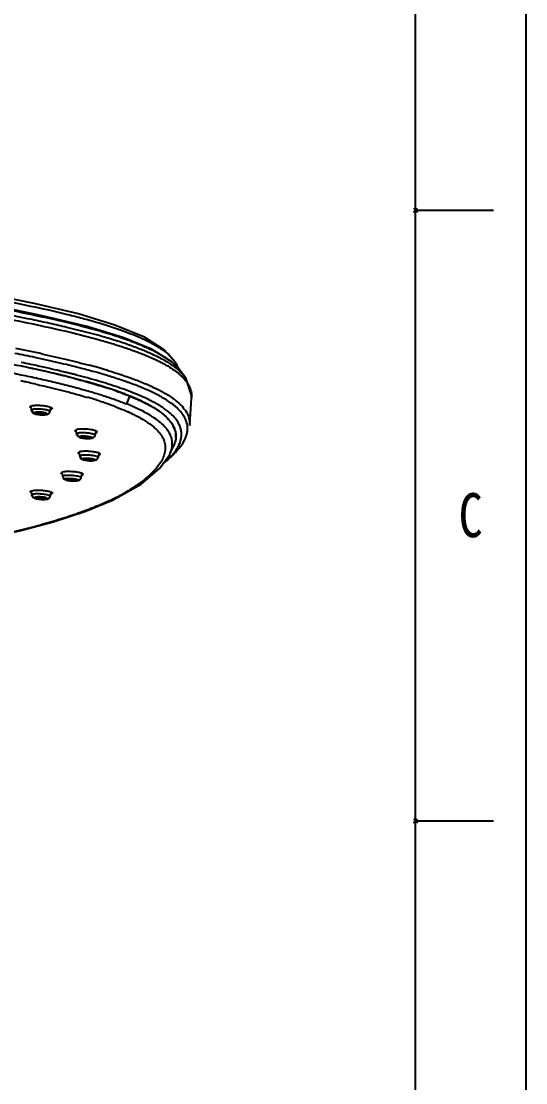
# Model space of a CAD drawing. Header units: inches. Extents: x 440 to 1212, y -520 to 27.
# Drawn here: x 1127.9 to 1212, y -341 to -164 of the extents above; entities that cross this region are included whole.
import ezdxf

# ---------------------------------------------------------------- set-up
doc = ezdxf.new("R2010")
doc.units = ezdxf.units.IN
doc.header["$LTSCALE"] = 1.21
doc.header["$MEASUREMENT"] = 0
doc.header["$PDMODE"] = 3
doc.header["$PDSIZE"] = 0.3125
doc.layers.get('0').update_dxf_attribs({"linetype": 'CONTINUOUS'})
doc.layers.add('FORM', color=7, linetype='CONTINUOUS')
doc.styles.get("Standard").update_dxf_attribs({"font": 'txt', "width": 0.8})

msp = doc.modelspace()

# ---------------------------------------------------------------- linework, layer by layer
at = {"color": 7, "linetype": 'Continuous'}
for p, q in [((1129.85, -221.28), (1129.48, -221.2)), ((1154.46, -222.28), (1152.99, -220.77)), ((1134.21, -222.26), (1133.88, -222.18)), ((1134.06, -222.87), (1134.16, -222.89)), ((1134.31, -222.28), (1134.21, -222.26)), ((1134.63, -222.36), (1134.31, -222.28)), ((1134.49, -222.97), (1134.55, -222.99)), ((1134.69, -222.37), (1134.63, -222.36)), ((1142.08, -223.01), (1142.04, -223)), ((1142.32, -222.2), (1142.46, -222.25)), ((1154.41, -222.42), (1154.39, -222.4)), ((1154.47, -222.31), (1154.46, -222.28)), ((1155.23, -223.34), (1154.47, -222.3)), ((1142.24, -223.06), (1142.08, -223.01)), ((1145.8, -224.23), (1145.69, -224.19)), ((1155.06, -223.62), (1155.08, -223.63)), ((1143.75, -225.64), (1143.85, -225.67)), ((1143.85, -225.67), (1143.88, -225.68)), ((1143.88, -225.68), (1143.92, -225.7)), ((1144.12, -225.04), (1144.05, -225.02)), ((1145.48, -227.79), (1146, -226.48)), ((1150.95, -226.46), (1149.83, -225.89)), ((1129.36, -228.28), (1129.46, -228.16)), ((1129.46, -228.16), (1129.53, -228.13)), ((1129.53, -228.13), (1129.77, -228.07)), ((1129.61, -228.87), (1129.55, -228.15)), ((1132.6, -228.25), (1132.89, -228.37)), ((1142.73, -227.93), (1142.78, -227.95)), ((1145.52, -227.8), (1145.48, -227.79)), ((1145.55, -227.82), (1145.52, -227.8)), ((1152.94, -227.69), (1152.24, -227.22)), ((1155.98, -231.27), (1156.29, -226.75)), ((1156.29, -226.75), (1156.28, -226.79)), ((1129.55, -228.45), (1129.48, -228.41)), ((1129.66, -228.79), (1129.61, -228.86)), ((1129.61, -228.86), (1129.69, -229.1)), ((1129.61, -228.86), (1129.61, -228.87)), ((1129.7, -228.77), (1129.66, -228.79)), ((1130.18, -229.22), (1130.1, -229.26)), ((1130.32, -229.48), (1130.65, -229.54)), ((1130.62, -229.34), (1130.63, -229.32)), ((1130.63, -229.32), (1130.64, -229.31)), ((1130.65, -229.54), (1131.06, -229.59)), ((1131.06, -229.59), (1131.48, -229.61)), ((1131.48, -229.61), (1131.86, -229.59)), ((1131.6, -229.43), (1131.58, -229.44)), ((1131.61, -229.41), (1131.6, -229.43)), ((1132.07, -229.53), (1132.14, -229.49)), ((1132.48, -229.4), (1132.36, -229.47)), ((1132.4, -229.46), (1132.48, -229.4)), ((1132.48, -229.4), (1132.61, -229.27)), ((1132.48, -229.4), (1132.48, -229.4)), ((1132.61, -229.27), (1132.68, -229.1)), ((1132.68, -229.1), (1132.88, -228.37)), ((1132.68, -229.1), (1132.68, -229.1)), ((1132.94, -228.64), (1132.82, -228.69)), ((1133.04, -228.55), (1132.94, -228.64)), ((1150.19, -228.55), (1150.22, -228.57)), ((1150.51, -228.74), (1150.55, -228.77)), ((1150.65, -228.84), (1150.67, -228.86)), ((1155.96, -231.37), (1155.98, -231.27)), ((1155.98, -231.27), (1155.97, -231.37)), ((1136.87, -232.24), (1136.98, -232.12)), ((1137.04, -232.09), (1136.98, -232.12)), ((1137.07, -232.4), (1136.99, -232.37)), ((1137.27, -232.03), (1137.04, -232.09)), ((1137.13, -232.82), (1137.06, -232.11)), ((1137.17, -232.75), (1137.13, -232.82)), ((1137.13, -232.82), (1137.21, -233.05)), ((1137.13, -232.82), (1137.13, -232.82)), ((1137.21, -232.72), (1137.17, -232.75)), ((1137.69, -233.18), (1137.62, -233.21)), ((1137.84, -233.43), (1138.17, -233.49)), ((1138.14, -233.27), (1138.13, -233.3)), ((1138.14, -233.27), (1138.16, -233.27)), ((1138.17, -233.49), (1138.57, -233.54)), ((1138.57, -233.54), (1139, -233.56)), ((1139, -233.56), (1139.38, -233.54)), ((1139.11, -233.38), (1139.1, -233.39)), ((1139.12, -233.36), (1139.11, -233.38)), ((1139.59, -233.48), (1139.66, -233.44)), ((1139.99, -233.35), (1139.88, -233.42)), ((1139.91, -233.41), (1139.99, -233.35)), ((1140, -233.35), (1139.99, -233.35)), ((1140, -233.35), (1140.13, -233.2)), ((1140.13, -233.2), (1140.2, -233.05)), ((1140.2, -233.05), (1140.4, -232.32)), ((1140.2, -233.05), (1140.2, -233.05)), ((1140.46, -232.59), (1140.34, -232.63)), ((1140.46, -232.59), (1140.56, -232.49)), ((1152.92, -233.4), (1152.91, -233.37)), ((1152.75, -236), (1153.25, -234.93)), ((1137.4, -235.94), (1137.5, -235.83)), ((1137.57, -235.8), (1137.5, -235.83)), ((1137.6, -236.1), (1137.52, -236.07)), ((1137.8, -235.74), (1137.57, -235.8)), ((1137.66, -236.52), (1137.59, -235.82)), ((1137.7, -236.45), (1137.66, -236.52)), ((1137.66, -236.52), (1137.72, -236.72)), ((1137.7, -236.45), (1137.73, -236.44)), ((1138.22, -236.88), (1138.15, -236.92)), ((1138.26, -237.1), (1138.53, -237.16)), ((1138.53, -237.16), (1138.87, -237.21)), ((1138.67, -236.98), (1138.66, -237)), ((1138.67, -236.98), (1138.69, -236.97)), ((1139.64, -237.08), (1139.63, -237.09)), ((1139.64, -237.08), (1139.65, -237.06)), ((1140.11, -237.18), (1140.19, -237.14)), ((1140.52, -236.57), (1140.14, -236.46)), ((1140.52, -237.05), (1140.41, -237.12)), ((1140.45, -237.1), (1140.52, -237.05)), ((1140.52, -237.05), (1140.66, -236.9)), ((1140.52, -237.05), (1140.52, -237.05)), ((1140.66, -236.9), (1140.73, -236.75)), ((1140.73, -236.75), (1140.93, -236.02)), ((1140.73, -236.75), (1140.73, -236.75)), ((1140.99, -236.28), (1140.87, -236.33)), ((1140.99, -236.28), (1141.09, -236.19)), ((1150.96, -238.58), (1152.65, -236.2)), ((1152.23, -237.2), (1153.26, -236.21)), ((1152.65, -236.2), (1152.66, -236.18)), ((1152.99, -236.4), (1153.01, -236.39)), ((1153.21, -236.14), (1153.24, -236.11)), ((1153.23, -236.23), (1153.26, -236.21)), ((1153.26, -236.21), (1153.29, -236.17)), ((1138.87, -237.21), (1139.27, -237.25)), ((1139.27, -237.25), (1139.65, -237.25)), ((1139.65, -237.25), (1139.98, -237.23)), ((1147.91, -241.15), (1150.96, -238.58)), ((1151.58, -237.71), (1152.22, -237.2)), ((1134.55, -239.32), (1134.65, -239.21)), ((1134.72, -239.19), (1134.65, -239.21)), ((1134.75, -239.49), (1134.67, -239.45)), ((1134.95, -239.13), (1134.72, -239.19)), ((1134.81, -239.91), (1134.74, -239.2)), ((1134.85, -239.84), (1134.81, -239.91)), ((1134.81, -239.91), (1134.87, -240.11)), ((1134.85, -239.84), (1134.87, -239.82)), ((1135.41, -240.48), (1135.68, -240.54)), ((1135.68, -240.54), (1136.02, -240.59)), ((1135.81, -240.38), (1135.82, -240.36)), ((1135.83, -240.35), (1135.82, -240.36)), ((1136.02, -240.59), (1136.42, -240.62)), ((1136.42, -240.62), (1136.8, -240.63)), ((1136.77, -240.47), (1136.79, -240.46)), ((1136.8, -240.44), (1136.79, -240.46)), ((1136.8, -240.63), (1137.13, -240.61)), ((1137.67, -239.96), (1137.29, -239.85)), ((1137.67, -240.44), (1137.56, -240.5)), ((1137.6, -240.48), (1137.67, -240.44)), ((1137.67, -240.43), (1137.81, -240.29)), ((1137.67, -240.43), (1137.67, -240.44)), ((1137.81, -240.29), (1137.88, -240.13)), ((1137.88, -240.13), (1138.07, -239.41)), ((1137.88, -240.13), (1137.88, -240.13)), ((1138.14, -239.66), (1138.02, -239.7)), ((1138.14, -239.66), (1138.24, -239.57)), ((1129.41, -242.41), (1129.52, -242.3)), ((1129.52, -242.3), (1129.58, -242.27)), ((1129.58, -242.27), (1129.83, -242.22)), ((1129.67, -242.99), (1129.6, -242.29)), ((1132.65, -242.39), (1132.95, -242.5)), ((1143.13, -243.86), (1147.91, -241.15)), ((1129.61, -242.57), (1129.53, -242.53)), ((1129.71, -242.93), (1129.67, -242.99)), ((1129.67, -242.99), (1129.73, -243.19)), ((1129.71, -242.93), (1129.74, -242.91)), ((1130.27, -243.56), (1130.54, -243.63)), ((1130.54, -243.63), (1130.88, -243.68)), ((1130.67, -243.47), (1130.68, -243.45)), ((1130.7, -243.44), (1130.68, -243.45)), ((1130.88, -243.68), (1131.28, -243.71)), ((1131.28, -243.71), (1131.66, -243.71)), ((1131.64, -243.56), (1131.65, -243.55)), ((1131.66, -243.53), (1131.65, -243.55)), ((1131.66, -243.71), (1131.99, -243.69)), ((1132.53, -243.04), (1132.15, -242.94)), ((1132.53, -243.52), (1132.42, -243.58)), ((1132.46, -243.57), (1132.53, -243.52)), ((1132.53, -243.52), (1132.67, -243.37)), ((1132.53, -243.52), (1132.53, -243.52)), ((1132.67, -243.37), (1132.74, -243.22)), ((1132.74, -243.22), (1132.94, -242.5)), ((1132.74, -243.22), (1132.74, -243.22)), ((1133, -242.75), (1132.88, -242.79)), ((1133.1, -242.66), (1133, -242.75)), ((1138.5, -245.75), (1143.12, -243.86)), ((1142.54, -243.95), (1141.33, -244.49)), ((1143.13, -243.86), (1143.12, -243.86))]:
    msp.add_line(p, q, dxfattribs=at)
for points in [[(1153.59, -220.86), (1151.79, -218.8), (1148.43, -216.64), (1143.52, -214.65), (1137.42, -212.79), (1130.07, -211.04), (1121.29, -209.28), (1111.53, -207.51), (1101.29, -205.75), (1090.15, -203.89), (1078.36, -201.97), (1065.58, -199.96)], [(1131.19, -213.02), (1122.15, -211.18), (1112.11, -209.36), (1101.46, -207.54), (1090.2, -205.66), (1078.21, -203.72), (1065.37, -201.7)], [(1152.99, -220.77), (1149.63, -218.68), (1145, -216.76), (1138.88, -214.87), (1131.19, -213.02)], [(1156.28, -226.79), (1156.3, -226.32), (1155.4, -223.59), (1155.23, -223.34)], [(1129.69, -229.1), (1129.86, -229.28), (1130.06, -229.39), (1130.32, -229.48)], [(1131.86, -229.59), (1132.16, -229.55), (1132.4, -229.46)], [(1137.21, -233.05), (1137.37, -233.23), (1137.58, -233.35), (1137.84, -233.43)], [(1139.38, -233.54), (1139.67, -233.5), (1139.91, -233.41)], [(1137.72, -236.72), (1137.86, -236.9), (1138.05, -237.02), (1138.26, -237.1)], [(1139.98, -237.23), (1140.24, -237.18), (1140.45, -237.1)], [(1134.87, -240.11), (1135.01, -240.29), (1135.2, -240.4), (1135.41, -240.48)], [(1137.13, -240.61), (1137.38, -240.56), (1137.6, -240.48)], [(1129.73, -243.19), (1129.87, -243.37), (1130.06, -243.49), (1130.27, -243.56)], [(1131.99, -243.69), (1132.25, -243.65), (1132.46, -243.57)], [(1040.95, -247.42), (1052.19, -248.87), (1062.89, -250.15), (1073.09, -251.19), (1082.77, -251.92), (1091.93, -252.29), (1100.38, -252.28), (1108.1, -251.9), (1115.1, -251.2), (1121.57, -250.21), (1127.6, -248.96), (1133.22, -247.47), (1138.5, -245.75)]]:
    msp.add_lwpolyline(points, dxfattribs=at)
for centre, radius, start, end in [((1070.74, -491.5), 284.73, 77.9034, 78.1711), ((1069.24, -505.19), 291.58, 77.9386, 78.6057), ((1068.74, -507.67), 294.95, 77.7191, 78.6087), ((1070.9, -496.01), 280.99, 77.9672, 78.2959), ((1083.97, -436.84), 221.66, 76.9215, 77.9706), ((1090.72, -407.58), 191.63, 76.7687, 76.9081), ((1146.92, -228.56), 9.84, 49.0189, 51.1729), ((1071.73, -490.23), 274.55, 78.072, 78.2201), ((1080.05, -451.06), 234.5, 77.19, 78.0816), ((1081.61, -446.29), 230.13, 77.3028, 77.8979), ((1090.78, -403.41), 185.66, 76.6247, 77.1591), ((1089.58, -410.94), 193.89, 76.7947, 77.3068), ((1094.95, -385.74), 167.5, 76.4969, 76.6148), ((1096.48, -379.39), 160.98, 76.3421, 76.4623), ((1098.44, -371.32), 152.67, 76.0112, 76.3208), ((1096.63, -381.2), 163.32, 76.2309, 76.5211), ((1098.4, -373.97), 155.88, 76.1102, 76.2302), ((1100.41, -365.86), 147.52, 75.8379, 76.1122), ((1102.67, -356.89), 138.28, 75.5858, 75.839), ((1113.32, -318.82), 100.03, 73.3152, 75.0906), ((1111.8, -324.37), 106.63, 73.4896, 75.0707), ((1116.09, -309.61), 91.26, 73.2949, 73.436), ((1148.15, -228.98), 9.07, 46.5116, 49.492), ((1147.67, -230.51), 10.12, 48.1955, 50.859), ((1074.68, -473.45), 255.1, 77.7806, 77.9762), ((1078.02, -457.99), 239.29, 77.66, 77.7792), ((1081.26, -443.21), 224.15, 77.3515, 77.661), ((1101.5, -359.03), 140, 75.5886, 76.0099), ((1104.08, -348.96), 129.6, 75.4216, 75.5838), ((1125.01, -281.96), 61.36, 70.3012, 70.8452), ((1119.99, -293.62), 72.01, 71.8104, 72.0858), ((1120.89, -290.88), 69.13, 71.4383, 71.8099), ((1121.8, -288.17), 66.27, 71.1721, 71.4364), ((1122.81, -285.2), 63.13, 70.6365, 71.1725), ((1130.42, -264.96), 41.51, 67.222, 67.8655), ((1140.65, -245.62), 21.75, 59.9136, 61.7364), ((1116.3, -302.6), 79.22, 72.299, 73.4069), ((1118.52, -295.69), 71.95, 70.4625, 72.3094), ((1122.94, -283), 58.52, 70.234, 70.3866), ((1124.52, -278.64), 53.88, 69.1971, 70.1903), ((1131.36, -262.71), 39.08, 66.9737, 67.2162), ((1131.83, -261.6), 37.86, 66.6451, 66.9741), ((1133.22, -258.41), 34.39, 64.7753, 66.6591), ((1134.93, -254.8), 30.4, 64.5743, 65.0248), ((1138.16, -249.56), 25.02, 62.1568, 63.7793), ((1139.86, -245.25), 19.64, 58.7527, 60.7732), ((1140.47, -244.17), 18.41, 58.8438, 60.0172), ((1139.19, -247.6), 22.81, 61.6094, 62.1485), ((1140.13, -245.87), 20.84, 60.0907, 61.6319), ((1140.9, -244.53), 19.29, 59.5501, 60.0855), ((1141.32, -243.82), 18.47, 58.9914, 59.5522), ((1142.21, -242.36), 16.76, 57.2535, 59.0197), ((1143.4, -240.51), 14.56, 55.3331, 57.2777), ((1142.22, -242.92), 18.62, 58.3045, 59.9294), ((1143.24, -241.28), 16.7, 57.3537, 58.3042), ((1146.22, -236.91), 11.41, 52.0404, 53.9361), ((1147.05, -235.86), 10.06, 49.4099, 52.0767), ((1133.79, -255.9), 29.31, 63.5277, 65.9628), ((1141.76, -242.44), 14.86, 56.7584, 56.9716), ((1142.2, -241.78), 14.07, 55.6729, 56.769), ((1141.15, -243.04), 17.09, 58.2134, 58.8312), ((1140.94, -243.43), 17.52, 58.476, 58.7071), ((1141.15, -243.09), 17.12, 58.1542, 58.4763), ((1141.65, -242.23), 16.13, 57.2563, 58.2126), ((1141.56, -242.44), 16.35, 57.3519, 58.0252), ((1142.16, -241.43), 15.19, 56.6614, 57.2486), ((1141.9, -241.91), 15.73, 57.1365, 57.3477), ((1142.08, -241.63), 15.39, 56.7745, 57.1371), ((1142.36, -241.2), 14.88, 56.1428, 56.7749), ((1142.99, -240.26), 13.75, 54.6261, 56.0186), ((1144.42, -239.06), 12.78, 53.6433, 55.3459), ((1147.94, -234.38), 6.04, 38.8581, 43.1077), ((1148.87, -233.68), 4.88, 21.1802, 25.6803), ((1152.08, -231.86), 3.55, 354.9449, 7.7472), ((1152.4, -231.11), 3.58, 357.4819, 0.8058), ((1149.17, -234.58), 3.94, 17.9974, 23.4268), ((1150.52, -233.22), 3.16, 357.8786, 7.8953), ((1149.38, -234.42), 3.7, 350.2559, 351.6061), ((1148.38, -232.67), 5.38, 336.6004, 339.2941), ((1148.11, -231.7), 6.75, 327.4412, 330.4634), ((1137.89, -236.74), 0.344, 115.4378, 118.5563), ((1147.93, -233.94), 5.23, 334.673, 336.1029), ((1145.15, -229.52), 10.43, 318.839, 320.609), ((1135.04, -240.13), 0.346, 115.1254, 118.2711), ((1129.9, -243.21), 0.347, 114.8396, 118.0106), ((1124.94, -206.44), 41.43, 295.1299, 295.9181), ((1126.15, -208.9), 38.69, 295.9091, 297.0415), ((1128.59, -213.59), 33.41, 296.9697, 300.1138), ((1127.39, -212.58), 34.82, 293.2839, 293.5989)]:
    msp.add_arc(centre, radius, start, end, dxfattribs=at)
for points, knots in [([(1129.11, -212.81), (1126.1, -212.18), (1119.96, -210.99), (1112.21, -209.63), (1105.88, -208.54), (1099.5, -207.46), (1091.48, -206.12), (1081.8, -204.54), (1068.77, -202.47), (1058.96, -200.97), (1052.4, -199.98)], [0, 0, 0, 0, 0.118515, 0.241447, 0.303555, 0.36587, 0.491105, 0.61716, 0.744053, 1, 1, 1, 1]), ([(1052.89, -198.6), (1060.31, -199.72), (1071.01, -201.37), (1084.74, -203.57), (1093.86, -205.07), (1101.01, -206.27), (1106.4, -207.19), (1111.41, -208.05), (1117.3, -209.09), (1123.95, -210.33), (1130, -211.56), (1134.66, -212.61), (1138.05, -213.48), (1141, -214.29), (1143.7, -215.14), (1146.13, -216.05), (1147.69, -216.69), (1149.08, -217.34), (1150.3, -218), (1151.37, -218.67), (1152.28, -219.36), (1153.02, -220.08), (1153.42, -220.6), (1153.59, -220.86)], [0, 0, 0, 0, 0.216465, 0.312596, 0.401237, 0.483154, 0.521844, 0.559144, 0.629625, 0.69463, 0.754152, 0.807861, 0.832399, 0.855328, 0.896146, 0.913998, 0.930169, 0.944816, 0.958124, 0.970219, 0.981149, 0.991028, 1, 1, 1, 1]), ([(1149.47, -219.39), (1148.87, -219.12), (1147.59, -218.6), (1145.55, -217.84), (1143.29, -217.1), (1139.93, -216.12), (1136.36, -215.21), (1132.63, -214.36), (1128.65, -213.5), (1123.49, -212.47), (1117.15, -211.3), (1111.77, -210.35), (1107.43, -209.6), (1105.25, -209.23), (1104.16, -209.05)], [0, 0, 0, 0, 0.042315, 0.089062, 0.140304, 0.195489, 0.31435, 0.377311, 0.44225, 0.576906, 0.716, 0.857535, 0.928701, 1, 1, 1, 1]), ([(1106.17, -210.08), (1107.21, -210.25), (1109.27, -210.61), (1113.38, -211.32), (1118.47, -212.22), (1124.47, -213.35), (1130.25, -214.52), (1135.74, -215.73), (1140.06, -216.83), (1143.26, -217.77), (1145.44, -218.47), (1147.42, -219.19), (1148.66, -219.69), (1149.25, -219.94)], [0, 0, 0, 0, 0.071029, 0.141963, 0.282917, 0.421321, 0.555298, 0.682788, 0.801757, 0.857274, 0.90911, 0.956665, 1, 1, 1, 1]), ([(1153.09, -220.89), (1152.62, -220.52), (1151.52, -219.77), (1149.59, -218.75), (1147.24, -217.74), (1144.49, -216.74), (1141.37, -215.76), (1137.94, -214.82), (1134.25, -213.93), (1131.71, -213.36), (1130.41, -213.09)], [0, 0, 0, 0, 0.07463, 0.165029, 0.270764, 0.391898, 0.528344, 0.677136, 0.834804, 1, 1, 1, 1]), ([(1100.62, -217.96), (1102.71, -218.32), (1106.86, -219.03), (1113.07, -220.1), (1119.2, -221.2), (1124.24, -222.17), (1128.19, -222.98), (1131.06, -223.6), (1133.84, -224.25), (1136.5, -224.91), (1138.62, -225.49), (1140.23, -225.97), (1141.73, -226.43), (1143.48, -227.02), (1144.83, -227.53), (1145.48, -227.79)], [0, 0, 0, 0, 0.137922, 0.275192, 0.411029, 0.544361, 0.609709, 0.673878, 0.736233, 0.796048, 0.852616, 0.879516, 0.905481, 0.954758, 1, 1, 1, 1]), ([(1153.31, -221.51), (1152.77, -221.12), (1151.52, -220.35), (1150.2, -219.71), (1149.47, -219.39)], [0, 0, 0, 0, 0.455813, 1, 1, 1, 1]), ([(1134.49, -222.97), (1133.55, -222.75), (1131.63, -222.3), (1127.69, -221.44), (1124.67, -220.83), (1122.64, -220.44)], [0, 0, 0, 0, 0.239289, 0.486544, 1, 1, 1, 1]), ([(1131.48, -219.47), (1132.81, -219.76), (1135.42, -220.36), (1138.01, -221), (1139.27, -221.34)], [0, 0, 0, 0, 0.511609, 1, 1, 1, 1]), ([(1139.06, -222.15), (1138.69, -222.06), (1137.21, -221.67), (1135.71, -221.3), (1134.58, -221.03)], [0, 0, 0, 0, 0.243413, 1, 1, 1, 1]), ([(1149.25, -219.94), (1149.75, -220.16), (1150.69, -220.58), (1151.99, -221.26), (1153.1, -221.94), (1153.76, -222.42), (1154.05, -222.66)], [0, 0, 0, 0, 0.293021, 0.557874, 0.793759, 1, 1, 1, 1]), ([(1154.46, -222.28), (1154.38, -222.19), (1154.06, -221.77), (1153.68, -221.4), (1153.37, -221.13)], [0, 0, 0, 0, 0.229542, 1, 1, 1, 1]), ([(1153.59, -220.86), (1153.62, -220.92), (1153.76, -221.16), (1153.88, -221.4), (1153.95, -221.59)], [0, 0, 0, 0, 0.256787, 1, 1, 1, 1]), ([(1146, -226.48), (1145.2, -226.16), (1143.48, -225.53), (1141.25, -224.8), (1139.32, -224.23), (1137.21, -223.65), (1135.59, -223.24), (1134.49, -222.97)], [0, 0, 0, 0, 0.216116, 0.455657, 0.583807, 0.717615, 1, 1, 1, 1]), ([(1144.05, -225.02), (1142.96, -224.65), (1140.66, -223.92), (1138.32, -223.29), (1137.09, -222.97)], [0, 0, 0, 0, 0.474565, 1, 1, 1, 1]), ([(1142.46, -222.25), (1143.3, -222.5), (1144.89, -223), (1147.14, -223.81), (1149.14, -224.63), (1150.37, -225.21), (1150.94, -225.5)], [0, 0, 0, 0, 0.28853, 0.551395, 0.788602, 1, 1, 1, 1]), ([(1154.04, -222.08), (1153.98, -222.03), (1153.75, -221.84), (1153.5, -221.65), (1153.31, -221.51)], [0, 0, 0, 0, 0.239047, 1, 1, 1, 1]), ([(1155.22, -223.32), (1155.16, -223.25), (1154.91, -222.93), (1154.63, -222.63), (1154.41, -222.42)], [0, 0, 0, 0, 0.234673, 1, 1, 1, 1]), ([(1154.41, -222.97), (1154.47, -223.02), (1154.7, -223.23), (1154.91, -223.45), (1155.06, -223.62)], [0, 0, 0, 0, 0.262183, 1, 1, 1, 1]), ([(1130.34, -224.5), (1130.76, -224.59), (1132.39, -224.96), (1134.01, -225.35), (1135.21, -225.66)], [0, 0, 0, 0, 0.256927, 1, 1, 1, 1]), ([(1136.7, -223.53), (1137.65, -223.77), (1139.47, -224.27), (1141.28, -224.82), (1142.14, -225.1)], [0, 0, 0, 0, 0.518239, 1, 1, 1, 1]), ([(1145.14, -224), (1144.91, -223.92), (1143.95, -223.59), (1142.98, -223.28), (1142.24, -223.06)], [0, 0, 0, 0, 0.24009, 1, 1, 1, 1]), ([(1149.83, -225.89), (1149.21, -225.6), (1147.88, -225.01), (1146.52, -224.49), (1145.8, -224.23)], [0, 0, 0, 0, 0.472466, 1, 1, 1, 1]), ([(1155.08, -223.63), (1155.3, -223.88), (1155.68, -224.38), (1156.08, -225.18), (1156.29, -225.97), (1156.3, -226.5), (1156.29, -226.75)], [0, 0, 0, 0, 0.290498, 0.545938, 0.778486, 1, 1, 1, 1]), ([(1135.21, -225.66), (1135.54, -225.75), (1136.78, -226.07), (1138.01, -226.41), (1138.92, -226.69)], [0, 0, 0, 0, 0.259317, 1, 1, 1, 1]), ([(1143.92, -225.7), (1144.1, -225.76), (1144.82, -226.02), (1145.54, -226.3), (1146.06, -226.51)], [0, 0, 0, 0, 0.259895, 1, 1, 1, 1]), ([(1146.39, -225.88), (1146.21, -225.81), (1145.46, -225.52), (1144.7, -225.24), (1144.12, -225.04)], [0, 0, 0, 0, 0.240409, 1, 1, 1, 1]), ([(1146, -226.48), (1146.15, -226.55), (1146.75, -226.79), (1147.34, -227.05), (1147.77, -227.25)], [0, 0, 0, 0, 0.260591, 1, 1, 1, 1]), ([(1149.22, -227.11), (1148.77, -226.89), (1147.84, -226.46), (1146.89, -226.07), (1146.39, -225.88)], [0, 0, 0, 0, 0.478861, 1, 1, 1, 1]), ([(1150.94, -225.5), (1151.44, -225.77), (1152.37, -226.29), (1153.24, -226.88), (1153.62, -227.19)], [0, 0, 0, 0, 0.539586, 1, 1, 1, 1]), ([(1129.48, -228.41), (1129.46, -228.4), (1129.43, -228.38), (1129.39, -228.34), (1129.36, -228.3), (1129.36, -228.28)], [0, 0, 0, 0, 0.328288, 0.599525, 1, 1, 1, 1]), ([(1129.77, -228.07), (1129.87, -228.05), (1130.07, -228.03), (1130.54, -228), (1131.18, -228.02), (1131.82, -228.09), (1132.29, -228.17), (1132.5, -228.22), (1132.6, -228.25)], [0, 0, 0, 0, 0.101202, 0.220793, 0.493631, 0.769839, 0.893491, 1, 1, 1, 1]), ([(1143.66, -228.27), (1143.84, -228.34), (1144.54, -228.61), (1145.23, -228.9), (1145.73, -229.12)], [0, 0, 0, 0, 0.262808, 1, 1, 1, 1]), ([(1147.81, -228.82), (1147.64, -228.74), (1146.89, -228.38), (1146.13, -228.05), (1145.55, -227.82)], [0, 0, 0, 0, 0.234797, 1, 1, 1, 1]), ([(1147.87, -227.3), (1148.01, -227.37), (1148.54, -227.62), (1149.07, -227.9), (1149.45, -228.11)], [0, 0, 0, 0, 0.262579, 1, 1, 1, 1]), ([(1147.98, -227.35), (1148.14, -227.42), (1148.7, -227.7), (1149.26, -227.99), (1149.67, -228.23)], [0, 0, 0, 0, 0.264261, 1, 1, 1, 1]), ([(1155.6, -231.39), (1155.56, -231.12), (1155.42, -230.58), (1155.02, -229.78), (1154.41, -228.97), (1153.89, -228.47), (1153.6, -228.22)], [0, 0, 0, 0, 0.207826, 0.437175, 0.698068, 1, 1, 1, 1]), ([(1153.62, -227.19), (1154.01, -227.49), (1154.67, -228.09), (1155.43, -229.09), (1155.81, -229.94), (1155.95, -230.59), (1155.98, -230.9), (1155.98, -231.06)], [0, 0, 0, 0, 0.313023, 0.573977, 0.797685, 0.900566, 1, 1, 1, 1]), ([(1129.66, -228.79), (1129.66, -228.87), (1129.71, -229.02), (1129.82, -229.14), (1129.89, -229.18)], [0, 0, 0, 0, 0.498766, 1, 1, 1, 1]), ([(1130.44, -228.65), (1130.36, -228.65), (1130.21, -228.66), (1130, -228.68), (1129.83, -228.72), (1129.74, -228.75), (1129.7, -228.77)], [0, 0, 0, 0, 0.323251, 0.60305, 0.83054, 1, 1, 1, 1]), ([(1129.89, -229.18), (1129.91, -229.19), (1129.97, -229.23), (1130.05, -229.25), (1130.1, -229.26)], [0, 0, 0, 0, 0.253155, 1, 1, 1, 1]), ([(1130.1, -229.26), (1130.09, -229.27), (1130.08, -229.28), (1130.08, -229.31), (1130.08, -229.33), (1130.1, -229.35), (1130.14, -229.38), (1130.21, -229.42), (1130.32, -229.46), (1130.45, -229.49), (1130.6, -229.52), (1130.78, -229.55), (1130.96, -229.57), (1131.21, -229.59), (1131.51, -229.6), (1131.78, -229.59), (1131.96, -229.56), (1132.04, -229.54), (1132.07, -229.53)], [0, 0, 0, 0, 0.020859, 0.029933, 0.039865, 0.052064, 0.067378, 0.10806, 0.161832, 0.227336, 0.302738, 0.385916, 0.474148, 0.564584, 0.740711, 0.891763, 0.951725, 1, 1, 1, 1]), ([(1131.66, -229.23), (1131.53, -229.21), (1131.25, -229.17), (1130.9, -229.15), (1130.63, -229.15), (1130.45, -229.17), (1130.3, -229.19), (1130.21, -229.21), (1130.18, -229.22)], [0, 0, 0, 0, 0.276611, 0.565772, 0.70032, 0.820314, 0.920774, 1, 1, 1, 1]), ([(1132.1, -228.8), (1131.97, -228.77), (1131.7, -228.73), (1131.29, -228.68), (1130.87, -228.65), (1130.58, -228.65), (1130.44, -228.65)], [0, 0, 0, 0, 0.231793, 0.489036, 0.751893, 1, 1, 1, 1]), ([(1131.58, -229.44), (1131.57, -229.45), (1131.54, -229.46), (1131.47, -229.47), (1131.35, -229.48), (1131.2, -229.48), (1131.03, -229.47), (1130.89, -229.45), (1130.79, -229.43), (1130.73, -229.42), (1130.68, -229.4), (1130.65, -229.38), (1130.62, -229.36), (1130.61, -229.35), (1130.61, -229.34)], [0, 0, 0, 0, 0.038109, 0.088491, 0.221064, 0.383539, 0.557382, 0.722021, 0.794887, 0.858526, 0.911267, 0.952112, 0.980793, 1, 1, 1, 1]), ([(1130.64, -229.31), (1130.65, -229.31), (1130.68, -229.3), (1130.75, -229.28), (1130.87, -229.27), (1131.03, -229.27), (1131.19, -229.28), (1131.33, -229.3), (1131.43, -229.32), (1131.49, -229.34), (1131.54, -229.35), (1131.58, -229.37), (1131.6, -229.39), (1131.61, -229.4), (1131.61, -229.41)], [0, 0, 0, 0, 0.038106, 0.088487, 0.221058, 0.383532, 0.557377, 0.722018, 0.794885, 0.858525, 0.911267, 0.952113, 0.980793, 1, 1, 1, 1]), ([(1132.15, -229.41), (1132.14, -229.4), (1132.12, -229.38), (1132.07, -229.35), (1131.97, -229.31), (1131.83, -229.27), (1131.72, -229.24), (1131.66, -229.23)], [0, 0, 0, 0, 0.066477, 0.150572, 0.371667, 0.658292, 1, 1, 1, 1]), ([(1132.48, -228.92), (1132.42, -228.89), (1132.3, -228.85), (1132.17, -228.82), (1132.1, -228.8)], [0, 0, 0, 0, 0.45161, 1, 1, 1, 1]), ([(1132.14, -229.49), (1132.15, -229.48), (1132.17, -229.46), (1132.17, -229.43), (1132.16, -229.41), (1132.15, -229.41)], [0, 0, 0, 0, 0.500885, 0.727931, 1, 1, 1, 1]), ([(1132.36, -229.47), (1132.35, -229.47), (1132.27, -229.5), (1132.2, -229.5), (1132.14, -229.49)], [0, 0, 0, 0, 0.258833, 1, 1, 1, 1]), ([(1132.68, -229.1), (1132.69, -229.09), (1132.69, -229.08), (1132.68, -229.06), (1132.67, -229.03), (1132.63, -229), (1132.57, -228.96), (1132.51, -228.93), (1132.48, -228.92)], [0, 0, 0, 0, 0.074491, 0.153472, 0.244876, 0.353883, 0.633355, 1, 1, 1, 1]), ([(1132.89, -228.37), (1132.91, -228.38), (1132.93, -228.39), (1132.97, -228.42), (1133, -228.44), (1133.03, -228.48), (1133.05, -228.51), (1133.04, -228.54), (1133.04, -228.55)], [0, 0, 0, 0, 0.183573, 0.347308, 0.557108, 0.728248, 0.870121, 1, 1, 1, 1]), ([(1146.86, -229.66), (1147.17, -229.81), (1147.77, -230.13), (1148.83, -230.76), (1149.75, -231.41), (1150.49, -232.09), (1150.93, -232.58), (1151.27, -233.05), (1151.54, -233.52), (1151.74, -233.99), (1151.86, -234.45), (1151.92, -234.91), (1151.92, -235.36), (1151.86, -235.8), (1151.71, -236.4), (1151.52, -236.83), (1151.37, -237.1)], [0, 0, 0, 0, 0.106763, 0.204394, 0.373552, 0.44609, 0.511314, 0.570299, 0.624422, 0.67492, 0.722738, 0.768787, 0.813958, 0.859064, 0.90479, 1, 1, 1, 1]), ([(1149.86, -229.98), (1149.55, -229.77), (1148.88, -229.37), (1148.18, -229), (1147.81, -228.82)], [0, 0, 0, 0, 0.474092, 1, 1, 1, 1]), ([(1150.55, -228.77), (1150.93, -229.02), (1151.61, -229.52), (1152.45, -230.32), (1153.07, -231.12), (1153.47, -231.92), (1153.67, -232.7), (1153.69, -233.47), (1153.55, -234.22), (1153.36, -234.7), (1153.25, -234.93)], [0, 0, 0, 0, 0.182804, 0.338005, 0.470934, 0.587592, 0.693747, 0.794843, 0.895722, 1, 1, 1, 1]), ([(1150.95, -229.05), (1151.22, -229.24), (1151.7, -229.62), (1152.15, -230.04), (1152.35, -230.25)], [0, 0, 0, 0, 0.531327, 1, 1, 1, 1]), ([(1152.83, -229.44), (1152.77, -229.39), (1152.5, -229.15), (1152.22, -228.92), (1152, -228.76)], [0, 0, 0, 0, 0.23694, 1, 1, 1, 1]), ([(1153.99, -235.03), (1154.11, -234.82), (1154.32, -234.39), (1154.53, -233.72), (1154.64, -233.03), (1154.6, -232.32), (1154.41, -231.6), (1154.06, -230.87), (1153.53, -230.13), (1153.09, -229.67), (1152.83, -229.44)], [0, 0, 0, 0, 0.116764, 0.228822, 0.338569, 0.449535, 0.56639, 0.693659, 0.836255, 1, 1, 1, 1]), ([(1152.78, -233.02), (1152.67, -232.78), (1152.4, -232.28), (1151.84, -231.56), (1151.07, -230.84), (1150.47, -230.38), (1150.13, -230.16)], [0, 0, 0, 0, 0.19944, 0.426456, 0.691385, 1, 1, 1, 1]), ([(1152.64, -230.59), (1152.77, -230.74), (1153, -231.06), (1153.19, -231.4), (1153.27, -231.57)], [0, 0, 0, 0, 0.520621, 1, 1, 1, 1]), ([(1136.99, -232.37), (1136.98, -232.36), (1136.95, -232.34), (1136.9, -232.3), (1136.88, -232.26), (1136.87, -232.24)], [0, 0, 0, 0, 0.330406, 0.602295, 1, 1, 1, 1]), ([(1137.17, -232.75), (1137.18, -232.83), (1137.23, -232.98), (1137.34, -233.09), (1137.4, -233.14)], [0, 0, 0, 0, 0.498933, 1, 1, 1, 1]), ([(1137.96, -232.61), (1137.88, -232.61), (1137.73, -232.62), (1137.52, -232.64), (1137.35, -232.67), (1137.25, -232.71), (1137.21, -232.72)], [0, 0, 0, 0, 0.323389, 0.603274, 0.83075, 1, 1, 1, 1]), ([(1140.06, -232.2), (1139.96, -232.17), (1139.75, -232.12), (1139.27, -232.04), (1138.65, -231.98), (1138.02, -231.97), (1137.57, -231.99), (1137.36, -232.02), (1137.27, -232.03)], [0, 0, 0, 0, 0.109546, 0.235121, 0.512085, 0.782652, 0.900545, 1, 1, 1, 1]), ([(1137.4, -233.14), (1137.42, -233.15), (1137.49, -233.19), (1137.56, -233.21), (1137.62, -233.21)], [0, 0, 0, 0, 0.253119, 1, 1, 1, 1]), ([(1139.59, -233.48), (1139.51, -233.5), (1139.33, -233.53), (1139.02, -233.55), (1138.73, -233.54), (1138.48, -233.52), (1138.3, -233.5), (1138.12, -233.47), (1137.97, -233.44), (1137.83, -233.41), (1137.73, -233.37), (1137.66, -233.34), (1137.62, -233.31), (1137.6, -233.29), (1137.59, -233.27), (1137.59, -233.24), (1137.61, -233.22), (1137.62, -233.21)], [0, 0, 0, 0, 0.10868, 0.259272, 0.435977, 0.526518, 0.614851, 0.698153, 0.773639, 0.8391, 0.892759, 0.933333, 0.94862, 0.960788, 0.970593, 0.979435, 1, 1, 1, 1]), ([(1137.69, -233.18), (1137.78, -233.15), (1137.93, -233.13), (1138.16, -233.11), (1138.44, -233.11), (1138.79, -233.13), (1139.08, -233.17), (1139.22, -233.2)], [0, 0, 0, 0, 0.180721, 0.301295, 0.437199, 0.727084, 1, 1, 1, 1]), ([(1139.61, -232.76), (1139.49, -232.73), (1139.22, -232.68), (1138.8, -232.63), (1138.38, -232.61), (1138.1, -232.61), (1137.96, -232.61)], [0, 0, 0, 0, 0.231771, 0.489012, 0.751879, 1, 1, 1, 1]), ([(1138.13, -233.3), (1138.13, -233.3), (1138.14, -233.32), (1138.16, -233.33), (1138.2, -233.35), (1138.25, -233.37), (1138.31, -233.38), (1138.41, -233.4), (1138.55, -233.42), (1138.71, -233.43), (1138.87, -233.43), (1138.99, -233.42), (1139.06, -233.41), (1139.09, -233.4), (1139.1, -233.39)], [0, 0, 0, 0, 0.018823, 0.047296, 0.088059, 0.140786, 0.204442, 0.277358, 0.442157, 0.616201, 0.778881, 0.911591, 0.961977, 1, 1, 1, 1]), ([(1138.16, -233.27), (1138.17, -233.26), (1138.2, -233.25), (1138.27, -233.24), (1138.38, -233.23), (1138.54, -233.23), (1138.71, -233.24), (1138.85, -233.25), (1138.94, -233.27), (1139.01, -233.29), (1139.06, -233.31), (1139.09, -233.32), (1139.12, -233.34), (1139.13, -233.36), (1139.13, -233.36)], [0, 0, 0, 0, 0.038021, 0.088403, 0.221134, 0.383868, 0.557982, 0.722826, 0.795747, 0.859392, 0.912083, 0.952795, 0.981214, 1, 1, 1, 1]), ([(1139.22, -233.2), (1139.27, -233.21), (1139.37, -233.23), (1139.51, -233.27), (1139.59, -233.31), (1139.65, -233.34), (1139.66, -233.35), (1139.67, -233.36)], [0, 0, 0, 0, 0.345093, 0.631863, 0.85105, 0.934137, 1, 1, 1, 1]), ([(1139.99, -232.87), (1139.94, -232.85), (1139.81, -232.81), (1139.68, -232.77), (1139.61, -232.76)], [0, 0, 0, 0, 0.451515, 1, 1, 1, 1]), ([(1139.67, -233.36), (1139.68, -233.37), (1139.68, -233.38), (1139.69, -233.41), (1139.67, -233.43), (1139.66, -233.44)], [0, 0, 0, 0, 0.266668, 0.491167, 1, 1, 1, 1]), ([(1139.88, -233.42), (1139.86, -233.42), (1139.79, -233.45), (1139.71, -233.45), (1139.66, -233.44)], [0, 0, 0, 0, 0.258764, 1, 1, 1, 1]), ([(1140.2, -233.05), (1140.2, -233.04), (1140.2, -233.03), (1140.2, -233.01), (1140.18, -232.98), (1140.15, -232.95), (1140.08, -232.91), (1140.03, -232.88), (1139.99, -232.87)], [0, 0, 0, 0, 0.073545, 0.151747, 0.242684, 0.351561, 0.631689, 1, 1, 1, 1]), ([(1140.41, -232.32), (1140.36, -232.3), (1140.25, -232.25), (1140.13, -232.21), (1140.06, -232.2)], [0, 0, 0, 0, 0.443049, 1, 1, 1, 1]), ([(1140.56, -232.49), (1140.56, -232.48), (1140.56, -232.45), (1140.53, -232.4), (1140.48, -232.36), (1140.43, -232.34), (1140.41, -232.32)], [0, 0, 0, 0, 0.171332, 0.377087, 0.649365, 1, 1, 1, 1]), ([(1153.05, -234.96), (1153.08, -234.71), (1153.1, -234.18), (1153, -233.65), (1152.92, -233.4)], [0, 0, 0, 0, 0.490836, 1, 1, 1, 1]), ([(1153.42, -231.92), (1153.45, -231.99), (1153.55, -232.27), (1153.62, -232.57), (1153.65, -232.78)], [0, 0, 0, 0, 0.258077, 1, 1, 1, 1]), ([(1153.68, -233.34), (1153.67, -233.4), (1153.66, -233.65), (1153.61, -233.91), (1153.56, -234.09)], [0, 0, 0, 0, 0.24927, 1, 1, 1, 1]), ([(1154.56, -234.73), (1154.71, -234.53), (1154.97, -234.12), (1155.29, -233.49), (1155.52, -232.84), (1155.6, -232.4), (1155.62, -232.18)], [0, 0, 0, 0, 0.266396, 0.519675, 0.762714, 1, 1, 1, 1]), ([(1152.72, -236.06), (1152.76, -235.98), (1152.89, -235.65), (1152.99, -235.31), (1153.03, -235.05)], [0, 0, 0, 0, 0.25575, 1, 1, 1, 1]), ([(1153.24, -236.11), (1153.29, -236.05), (1153.49, -235.8), (1153.67, -235.54), (1153.8, -235.34)], [0, 0, 0, 0, 0.256336, 1, 1, 1, 1]), ([(1153.97, -235.47), (1154.02, -235.41), (1154.23, -235.17), (1154.42, -234.92), (1154.56, -234.73)], [0, 0, 0, 0, 0.256068, 1, 1, 1, 1]), ([(1137.52, -236.07), (1137.51, -236.06), (1137.48, -236.04), (1137.43, -236), (1137.41, -235.96), (1137.4, -235.94)], [0, 0, 0, 0, 0.332377, 0.60489, 1, 1, 1, 1]), ([(1137.7, -236.45), (1137.7, -236.53), (1137.75, -236.68), (1137.87, -236.8), (1137.93, -236.84)], [0, 0, 0, 0, 0.49902, 1, 1, 1, 1]), ([(1138.49, -236.32), (1138.41, -236.32), (1138.25, -236.33), (1138.04, -236.35), (1137.88, -236.38), (1137.78, -236.41), (1137.74, -236.43)], [0, 0, 0, 0, 0.323499, 0.603452, 0.830916, 1, 1, 1, 1]), ([(1140.6, -235.9), (1140.5, -235.88), (1140.29, -235.83), (1139.81, -235.75), (1139.18, -235.69), (1138.55, -235.68), (1138.09, -235.7), (1137.89, -235.73), (1137.8, -235.74)], [0, 0, 0, 0, 0.108935, 0.234224, 0.511345, 0.782465, 0.900541, 1, 1, 1, 1]), ([(1137.93, -236.84), (1137.95, -236.85), (1138.02, -236.89), (1138.09, -236.91), (1138.15, -236.92)], [0, 0, 0, 0, 0.253103, 1, 1, 1, 1]), ([(1140.11, -237.18), (1140.04, -237.2), (1139.86, -237.23), (1139.55, -237.25), (1139.26, -237.24), (1139.01, -237.22), (1138.82, -237.2), (1138.65, -237.17), (1138.5, -237.14), (1138.36, -237.11), (1138.27, -237.08), (1138.21, -237.05), (1138.18, -237.03), (1138.15, -237.01), (1138.13, -236.99), (1138.12, -236.97), (1138.12, -236.94), (1138.14, -236.93), (1138.15, -236.92)], [0, 0, 0, 0, 0.109037, 0.260084, 0.436961, 0.527563, 0.615922, 0.699216, 0.774667, 0.840061, 0.893595, 0.915502, 0.934055, 0.949272, 0.961368, 0.971054, 0.979708, 1, 1, 1, 1]), ([(1138.22, -236.88), (1138.26, -236.87), (1138.35, -236.85), (1138.51, -236.83), (1138.69, -236.82), (1138.97, -236.82), (1139.33, -236.84), (1139.61, -236.87), (1139.75, -236.9)], [0, 0, 0, 0, 0.080608, 0.181311, 0.302118, 0.437975, 0.727624, 1, 1, 1, 1]), ([(1140.14, -236.46), (1140.01, -236.43), (1139.75, -236.39), (1139.33, -236.34), (1138.91, -236.31), (1138.63, -236.31), (1138.49, -236.32)], [0, 0, 0, 0, 0.23176, 0.489001, 0.751873, 1, 1, 1, 1]), ([(1138.66, -237), (1138.66, -237), (1138.67, -237.02), (1138.69, -237.03), (1138.73, -237.05), (1138.78, -237.07), (1138.84, -237.08), (1138.94, -237.1), (1139.07, -237.12), (1139.24, -237.13), (1139.4, -237.13), (1139.51, -237.12), (1139.59, -237.11), (1139.61, -237.1), (1139.63, -237.09)], [0, 0, 0, 0, 0.018493, 0.046766, 0.087425, 0.140112, 0.203772, 0.27673, 0.441689, 0.615943, 0.778822, 0.911657, 0.962046, 1, 1, 1, 1]), ([(1139.65, -237.06), (1139.65, -237.06), (1139.65, -237.04), (1139.62, -237.02), (1139.58, -237.01), (1139.53, -236.99), (1139.47, -236.98), (1139.37, -236.96), (1139.24, -236.94), (1139.07, -236.93), (1138.91, -236.93), (1138.8, -236.94), (1138.72, -236.95), (1138.7, -236.96), (1138.69, -236.97)], [0, 0, 0, 0, 0.018493, 0.046767, 0.087426, 0.140114, 0.203775, 0.276734, 0.441694, 0.615948, 0.778826, 0.911659, 0.962046, 1, 1, 1, 1]), ([(1139.75, -236.9), (1139.8, -236.91), (1139.9, -236.93), (1140.04, -236.97), (1140.13, -237.01), (1140.18, -237.04), (1140.19, -237.06), (1140.2, -237.06)], [0, 0, 0, 0, 0.346947, 0.63418, 0.852411, 0.934799, 1, 1, 1, 1]), ([(1140.2, -237.06), (1140.21, -237.07), (1140.21, -237.08), (1140.22, -237.11), (1140.2, -237.13), (1140.19, -237.14)], [0, 0, 0, 0, 0.2654, 0.488011, 1, 1, 1, 1]), ([(1140.41, -237.12), (1140.39, -237.12), (1140.32, -237.14), (1140.24, -237.15), (1140.19, -237.14)], [0, 0, 0, 0, 0.258784, 1, 1, 1, 1]), ([(1140.73, -236.75), (1140.73, -236.74), (1140.73, -236.73), (1140.72, -236.71), (1140.71, -236.68), (1140.68, -236.65), (1140.61, -236.61), (1140.55, -236.59), (1140.52, -236.57)], [0, 0, 0, 0, 0.07278, 0.150359, 0.240927, 0.349708, 0.630367, 1, 1, 1, 1]), ([(1140.94, -236.02), (1140.89, -236), (1140.78, -235.95), (1140.66, -235.92), (1140.6, -235.9)], [0, 0, 0, 0, 0.444128, 1, 1, 1, 1]), ([(1141.09, -236.19), (1141.09, -236.18), (1141.09, -236.15), (1141.06, -236.1), (1141.01, -236.06), (1140.96, -236.04), (1140.94, -236.02)], [0, 0, 0, 0, 0.168936, 0.37374, 0.646892, 1, 1, 1, 1]), ([(1151.37, -237.1), (1151.22, -237.39), (1150.86, -237.95), (1150.43, -238.47), (1150.2, -238.73)], [0, 0, 0, 0, 0.483555, 1, 1, 1, 1]), ([(1152.26, -237.17), (1152.33, -237.1), (1152.58, -236.86), (1152.82, -236.6), (1152.99, -236.4)], [0, 0, 0, 0, 0.255961, 1, 1, 1, 1]), ([(1153.29, -236.17), (1153.35, -236.12), (1153.58, -235.89), (1153.81, -235.65), (1153.97, -235.47)], [0, 0, 0, 0, 0.255429, 1, 1, 1, 1]), ([(1150.2, -238.73), (1149.9, -239.07), (1149.22, -239.74), (1148.08, -240.69), (1146.78, -241.62), (1145.84, -242.2), (1145.35, -242.49)], [0, 0, 0, 0, 0.222343, 0.462318, 0.721001, 1, 1, 1, 1]), ([(1134.67, -239.45), (1134.66, -239.44), (1134.62, -239.42), (1134.58, -239.38), (1134.55, -239.35), (1134.55, -239.32)], [0, 0, 0, 0, 0.33391, 0.606922, 1, 1, 1, 1]), ([(1134.85, -239.84), (1134.85, -239.92), (1134.9, -240.07), (1135.01, -240.18), (1135.08, -240.23)], [0, 0, 0, 0, 0.499091, 1, 1, 1, 1]), ([(1135.64, -239.7), (1135.55, -239.7), (1135.4, -239.71), (1135.19, -239.73), (1135.03, -239.76), (1134.93, -239.79), (1134.89, -239.81)], [0, 0, 0, 0, 0.323593, 0.6036, 0.831052, 1, 1, 1, 1]), ([(1137.72, -239.28), (1137.62, -239.26), (1137.41, -239.21), (1136.94, -239.13), (1136.32, -239.08), (1135.7, -239.06), (1135.24, -239.09), (1135.04, -239.11), (1134.95, -239.13)], [0, 0, 0, 0, 0.110103, 0.235921, 0.512667, 0.782719, 0.900489, 1, 1, 1, 1]), ([(1135.08, -240.23), (1135.1, -240.24), (1135.16, -240.27), (1135.24, -240.3), (1135.3, -240.3)], [0, 0, 0, 0, 0.253087, 1, 1, 1, 1]), ([(1137.06, -240.6), (1136.97, -240.61), (1136.77, -240.62), (1136.46, -240.62), (1136.13, -240.6), (1135.87, -240.56), (1135.67, -240.53), (1135.55, -240.5), (1135.45, -240.47), (1135.37, -240.44), (1135.31, -240.41), (1135.29, -240.38), (1135.28, -240.37), (1135.27, -240.35), (1135.28, -240.33), (1135.29, -240.31), (1135.3, -240.3)], [0, 0, 0, 0, 0.145721, 0.313657, 0.492108, 0.66066, 0.736079, 0.803286, 0.860768, 0.90711, 0.941199, 0.953679, 0.963725, 0.972362, 0.980756, 1, 1, 1, 1]), ([(1135.57, -240.23), (1135.52, -240.24), (1135.44, -240.25), (1135.34, -240.28), (1135.31, -240.29), (1135.3, -240.3)], [0, 0, 0, 0, 0.609256, 0.832406, 1, 1, 1, 1]), ([(1135.57, -240.23), (1135.67, -240.22), (1135.87, -240.2), (1136.19, -240.21), (1136.52, -240.23), (1136.74, -240.26), (1136.84, -240.28)], [0, 0, 0, 0, 0.220783, 0.476003, 0.746201, 1, 1, 1, 1]), ([(1137.29, -239.85), (1137.16, -239.82), (1136.89, -239.77), (1136.48, -239.73), (1136.06, -239.7), (1135.77, -239.7), (1135.64, -239.7)], [0, 0, 0, 0, 0.231761, 0.489004, 0.751877, 1, 1, 1, 1]), ([(1136.77, -240.47), (1136.76, -240.48), (1136.74, -240.49), (1136.66, -240.5), (1136.55, -240.51), (1136.39, -240.51), (1136.22, -240.5), (1136.09, -240.48), (1135.99, -240.46), (1135.93, -240.45), (1135.88, -240.43), (1135.84, -240.42), (1135.81, -240.4), (1135.81, -240.39), (1135.81, -240.38)], [0, 0, 0, 0, 0.037891, 0.088264, 0.221202, 0.384289, 0.558777, 0.723907, 0.796906, 0.860564, 0.913194, 0.953731, 0.981801, 1, 1, 1, 1]), ([(1135.83, -240.35), (1135.85, -240.35), (1135.87, -240.34), (1135.95, -240.32), (1136.06, -240.31), (1136.22, -240.31), (1136.39, -240.32), (1136.52, -240.34), (1136.62, -240.36), (1136.68, -240.38), (1136.73, -240.39), (1136.77, -240.41), (1136.79, -240.42), (1136.8, -240.44), (1136.8, -240.44)], [0, 0, 0, 0, 0.037891, 0.088264, 0.221202, 0.384288, 0.558774, 0.723904, 0.796904, 0.860563, 0.913194, 0.953732, 0.981801, 1, 1, 1, 1]), ([(1136.84, -240.28), (1136.9, -240.29), (1137.01, -240.31), (1137.15, -240.35), (1137.25, -240.38), (1137.31, -240.41), (1137.33, -240.43), (1137.34, -240.44)], [0, 0, 0, 0, 0.338613, 0.624852, 0.84776, 0.932929, 1, 1, 1, 1]), ([(1137.06, -240.6), (1137.12, -240.59), (1137.2, -240.58), (1137.29, -240.55), (1137.32, -240.53), (1137.34, -240.52)], [0, 0, 0, 0, 0.60924, 0.832411, 1, 1, 1, 1]), ([(1137.34, -240.44), (1137.35, -240.44), (1137.36, -240.46), (1137.37, -240.49), (1137.35, -240.51), (1137.34, -240.52)], [0, 0, 0, 0, 0.286558, 0.514157, 1, 1, 1, 1]), ([(1137.56, -240.5), (1137.54, -240.5), (1137.47, -240.52), (1137.39, -240.53), (1137.34, -240.52)], [0, 0, 0, 0, 0.258809, 1, 1, 1, 1]), ([(1137.88, -240.13), (1137.88, -240.12), (1137.88, -240.11), (1137.87, -240.09), (1137.86, -240.07), (1137.82, -240.03), (1137.76, -239.99), (1137.7, -239.97), (1137.67, -239.96)], [0, 0, 0, 0, 0.072156, 0.149238, 0.23952, 0.348233, 0.629325, 1, 1, 1, 1]), ([(1138.09, -239.41), (1138.04, -239.38), (1137.92, -239.34), (1137.79, -239.3), (1137.72, -239.28)], [0, 0, 0, 0, 0.441394, 1, 1, 1, 1]), ([(1138.24, -239.57), (1138.24, -239.56), (1138.24, -239.53), (1138.21, -239.48), (1138.15, -239.44), (1138.11, -239.42), (1138.09, -239.41)], [0, 0, 0, 0, 0.16776, 0.372102, 0.645679, 1, 1, 1, 1]), ([(1129.53, -242.53), (1129.52, -242.52), (1129.49, -242.51), (1129.44, -242.47), (1129.42, -242.43), (1129.41, -242.41)], [0, 0, 0, 0, 0.335141, 0.608566, 1, 1, 1, 1]), ([(1129.83, -242.22), (1129.92, -242.2), (1130.13, -242.18), (1130.6, -242.16), (1131.23, -242.17), (1131.87, -242.23), (1132.34, -242.32), (1132.55, -242.36), (1132.65, -242.39)], [0, 0, 0, 0, 0.101214, 0.220907, 0.493984, 0.77023, 0.893755, 1, 1, 1, 1]), ([(1129.71, -242.93), (1129.71, -243), (1129.76, -243.16), (1129.88, -243.27), (1129.94, -243.31)], [0, 0, 0, 0, 0.499156, 1, 1, 1, 1]), ([(1130.5, -242.79), (1130.42, -242.79), (1130.26, -242.8), (1130.06, -242.82), (1129.89, -242.85), (1129.79, -242.88), (1129.75, -242.9)], [0, 0, 0, 0, 0.323682, 0.603736, 0.831173, 1, 1, 1, 1]), ([(1129.94, -243.31), (1129.96, -243.32), (1130.03, -243.36), (1130.1, -243.39), (1130.16, -243.39)], [0, 0, 0, 0, 0.253068, 1, 1, 1, 1]), ([(1130.16, -243.39), (1130.15, -243.4), (1130.14, -243.41), (1130.13, -243.44), (1130.14, -243.45), (1130.15, -243.47), (1130.18, -243.49), (1130.23, -243.52), (1130.31, -243.55), (1130.41, -243.59), (1130.54, -243.61), (1130.73, -243.65), (1131, -243.68), (1131.32, -243.71), (1131.64, -243.71), (1131.83, -243.7), (1131.92, -243.69)], [0, 0, 0, 0, 0.0194, 0.027659, 0.036252, 0.046397, 0.059035, 0.093249, 0.139505, 0.196916, 0.264149, 0.339659, 0.508413, 0.686591, 0.855385, 1, 1, 1, 1]), ([(1130.44, -243.32), (1130.38, -243.32), (1130.3, -243.34), (1130.21, -243.37), (1130.17, -243.38), (1130.16, -243.39)], [0, 0, 0, 0, 0.609991, 0.832983, 1, 1, 1, 1]), ([(1131.68, -243.36), (1131.57, -243.35), (1131.36, -243.32), (1130.94, -243.29), (1130.63, -243.3), (1130.44, -243.32)], [0, 0, 0, 0, 0.256124, 0.525977, 1, 1, 1, 1]), ([(1132.15, -242.94), (1132.02, -242.91), (1131.76, -242.86), (1131.34, -242.82), (1130.92, -242.79), (1130.64, -242.79), (1130.5, -242.79)], [0, 0, 0, 0, 0.231777, 0.489026, 0.751893, 1, 1, 1, 1]), ([(1131.64, -243.56), (1131.63, -243.57), (1131.6, -243.57), (1131.53, -243.59), (1131.41, -243.6), (1131.25, -243.6), (1131.09, -243.59), (1130.95, -243.57), (1130.85, -243.55), (1130.79, -243.54), (1130.74, -243.52), (1130.7, -243.5), (1130.68, -243.49), (1130.67, -243.47), (1130.67, -243.47)], [0, 0, 0, 0, 0.037826, 0.088179, 0.221162, 0.384356, 0.558972, 0.724214, 0.79725, 0.860925, 0.913548, 0.95404, 0.982001, 1, 1, 1, 1]), ([(1130.7, -243.44), (1130.71, -243.43), (1130.74, -243.42), (1130.81, -243.41), (1130.92, -243.4), (1131.08, -243.4), (1131.25, -243.41), (1131.38, -243.43), (1131.48, -243.45), (1131.55, -243.46), (1131.6, -243.48), (1131.63, -243.5), (1131.66, -243.51), (1131.66, -243.53), (1131.66, -243.53)], [0, 0, 0, 0, 0.037828, 0.088181, 0.221164, 0.384358, 0.558974, 0.724215, 0.797252, 0.860927, 0.91355, 0.954042, 0.982002, 1, 1, 1, 1]), ([(1132.2, -243.53), (1132.2, -243.52), (1132.17, -243.5), (1132.11, -243.47), (1132.01, -243.43), (1131.86, -243.39), (1131.74, -243.37), (1131.68, -243.36)], [0, 0, 0, 0, 0.065778, 0.150001, 0.372279, 0.659572, 1, 1, 1, 1]), ([(1131.92, -243.69), (1131.98, -243.68), (1132.06, -243.67), (1132.15, -243.64), (1132.19, -243.62), (1132.2, -243.61)], [0, 0, 0, 0, 0.609975, 0.832987, 1, 1, 1, 1]), ([(1132.2, -243.61), (1132.21, -243.6), (1132.23, -243.58), (1132.22, -243.55), (1132.21, -243.53), (1132.2, -243.53)], [0, 0, 0, 0, 0.488279, 0.714576, 1, 1, 1, 1]), ([(1132.42, -243.58), (1132.4, -243.59), (1132.33, -243.61), (1132.26, -243.62), (1132.2, -243.61)], [0, 0, 0, 0, 0.258935, 1, 1, 1, 1]), ([(1132.74, -243.22), (1132.74, -243.21), (1132.74, -243.2), (1132.74, -243.18), (1132.72, -243.15), (1132.69, -243.12), (1132.62, -243.08), (1132.56, -243.06), (1132.53, -243.04)], [0, 0, 0, 0, 0.071625, 0.1483, 0.238357, 0.347025, 0.628484, 1, 1, 1, 1]), ([(1132.95, -242.5), (1132.97, -242.51), (1133.02, -242.53), (1133.07, -242.57), (1133.1, -242.62), (1133.1, -242.65), (1133.1, -242.66)], [0, 0, 0, 0, 0.355873, 0.62984, 0.833679, 1, 1, 1, 1]), ([(1143.12, -243.86), (1143.08, -243.88), (1142.89, -243.95), (1142.69, -243.97), (1142.54, -243.95)], [0, 0, 0, 0, 0.25573, 1, 1, 1, 1]), ([(1141.15, -244.57), (1140.94, -244.66), (1140.51, -244.84), (1139.85, -245.11), (1139.18, -245.37), (1138.25, -245.72), (1137.04, -246.15), (1135.54, -246.66), (1133.99, -247.15), (1131.79, -247.8), (1128.89, -248.59), (1125.17, -249.46), (1119.5, -250.58), (1115.02, -251.2), (1111.9, -251.53)], [0, 0, 0, 0, 0.023024, 0.04655, 0.070507, 0.094976, 0.145447, 0.197801, 0.251954, 0.307833, 0.425163, 0.55124, 0.687761, 1, 1, 1, 1])]:
    msp.add_open_spline(points, degree=3, knots=knots, dxfattribs=at)
at = {"layer": 'FORM'}
for p, q in [((1193.61, -500.93), (1193.61, 8.15)), ((1193.61, -195.48), (1206.61, -195.48)), ((1193.61, -297.3), (1206.61, -297.3))]:
    msp.add_line(p, q, dxfattribs=at)
msp.add_lwpolyline([(440.11, 26.53), (1211.99, 26.53), (1211.99, -519.3), (440.11, -519.3)], close=True, dxfattribs=at)
for p in [(1193.61, -195.48), (1193.61, -297.3)]:
    msp.add_point(p, dxfattribs=at)

# ---------------------------------------------------------------- texts
at = {"layer": 'FORM', "insert": (1202.8, -246.39), "char_height": 7.35, "attachment_point": 5}
msp.add_mtext_dynamic_manual_height_columns('C', width=12.996, gutter_width=16.25, heights=[0], dxfattribs=at)

doc.saveas('drawing.dxf')
